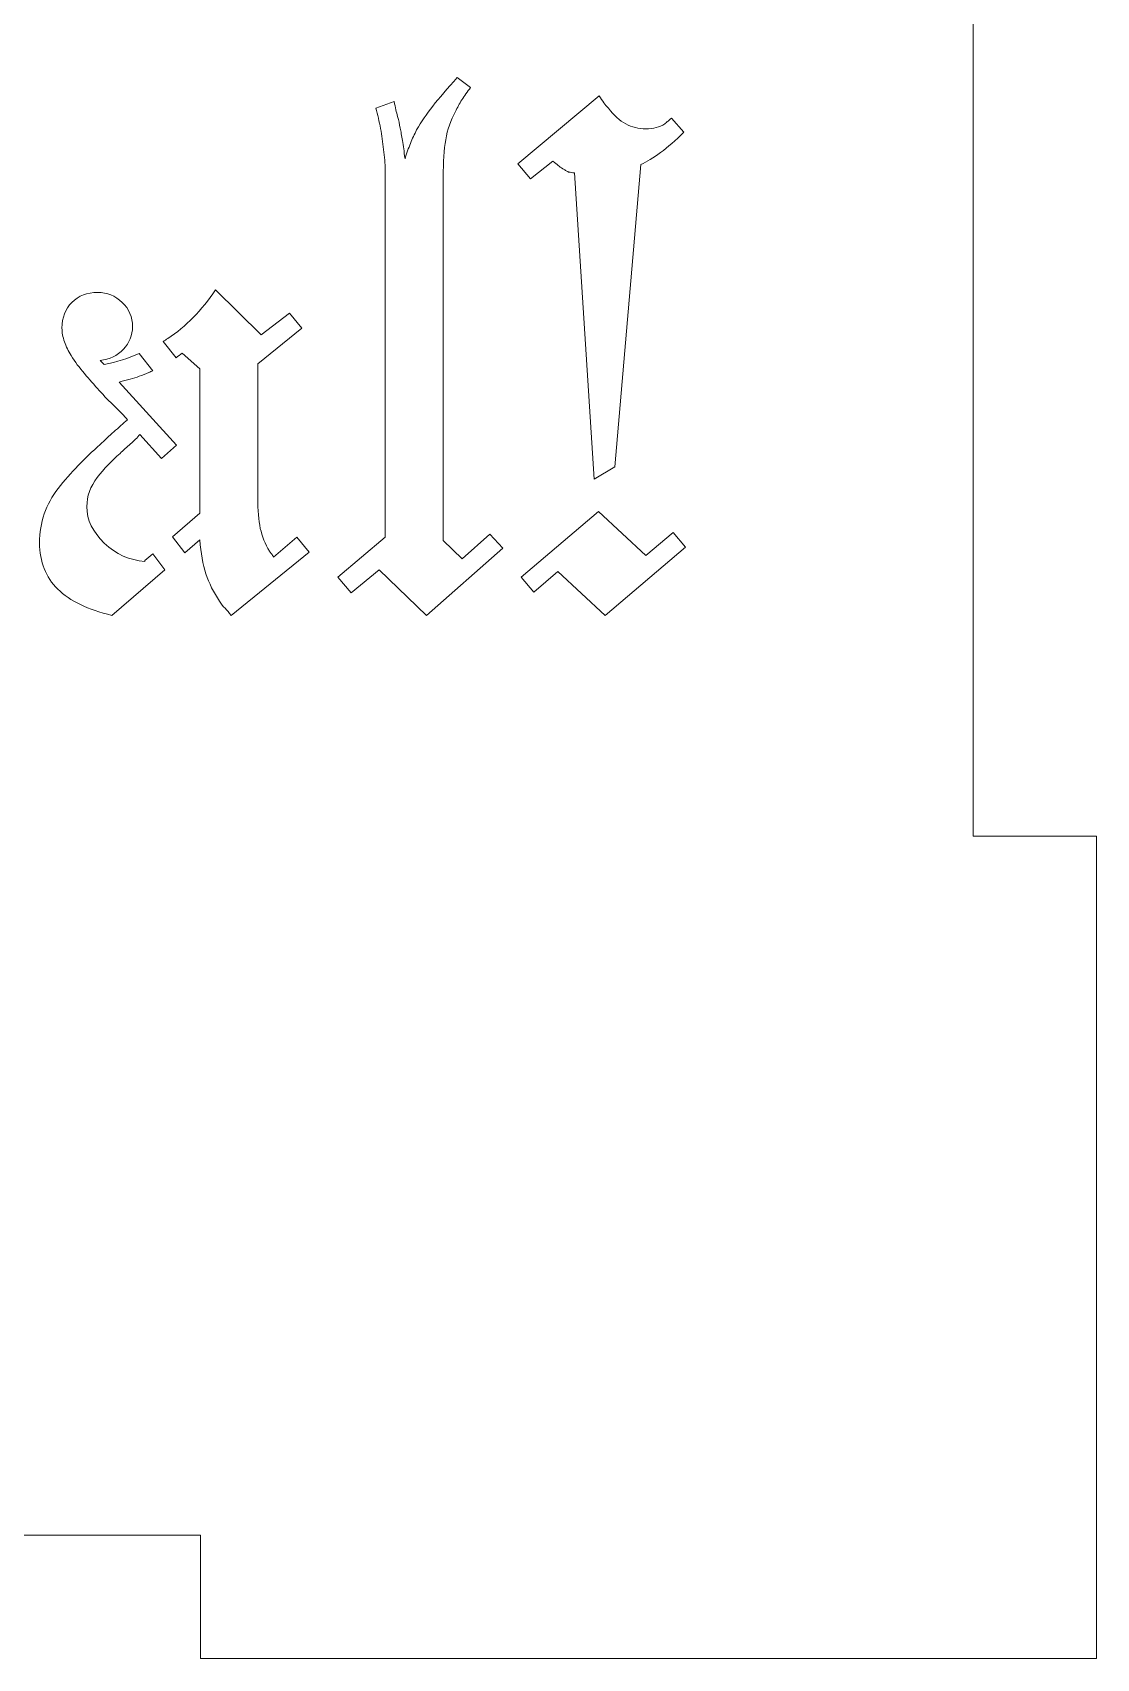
# Model space of a CAD drawing. Header units: millimetres. Extents: x -1990 to 1990, y -412 to 412.
# Drawn here: x -1805.77 to -1779.88, y -253.68 to -214.13 of the extents above; entities that cross this region are included whole.
import ezdxf

# ---------------------------------------------------------------- set-up
doc = ezdxf.new("R2010")
doc.units = ezdxf.units.MM
doc.header["$MEASUREMENT"] = 0
doc.layers.add('Camada 1', color=7, linetype='Continuous')

msp = doc.modelspace()

# ---------------------------------------------------------------- linework, layer by layer
at = {"layer": 'Camada 1', "color": 250, "lineweight": 9}
for points, knots in [([(-1779.8838, -253.6808), (-1779.8838, -253.6808), (-1779.8838, -233.6808), (-1779.8838, -233.6808), (-1779.8838, -233.6808), (-1779.8838, -233.6808), (-1782.8838, -233.6808), (-1782.8838, -233.6808), (-1782.8838, -233.6808), (-1782.8838, -233.6808), (-1782.8838, -213.6808), (-1782.8838, -213.6808), (-1782.8838, -213.6808), (-1782.8838, -213.6808), (-1779.8838, -213.6808), (-1779.8838, -213.6808), (-1779.8838, -213.6808), (-1779.8838, -213.6808), (-1779.8838, -193.6808), (-1779.8838, -193.6808), (-1779.8838, -193.6808), (-1779.8838, -193.6808), (-1876.8838, -193.6808), (-1876.8838, -193.6808), (-1876.8838, -193.6808), (-1876.8838, -193.6808), (-1876.8838, -213.6808), (-1876.8838, -213.6808), (-1876.8838, -213.6808), (-1876.8838, -213.6808), (-1879.8838, -213.6808), (-1879.8838, -213.6808), (-1879.8838, -213.6808), (-1879.8838, -213.6808), (-1879.8838, -233.6808), (-1879.8838, -233.6808), (-1879.8838, -233.6808), (-1879.8838, -233.6808), (-1876.8838, -233.6808), (-1876.8838, -233.6808), (-1876.8838, -233.6808), (-1876.8838, -233.6808), (-1876.8838, -253.6808), (-1876.8838, -253.6808), (-1876.8838, -253.6808), (-1876.8838, -253.6808), (-1858.0838, -253.6808), (-1858.0838, -253.6808), (-1858.0838, -253.6808), (-1858.0838, -253.6808), (-1858.0838, -250.6808), (-1858.0838, -250.6808), (-1858.0838, -250.6808), (-1858.0838, -250.6808), (-1839.2838, -250.6808), (-1839.2838, -250.6808), (-1839.2838, -250.6808), (-1839.2838, -250.6808), (-1839.2838, -253.6808), (-1839.2838, -253.6808), (-1839.2838, -253.6808), (-1839.2838, -253.6808), (-1820.4838, -253.6808), (-1820.4838, -253.6808), (-1820.4838, -253.6808), (-1820.4838, -253.6808), (-1820.4838, -250.6808), (-1820.4838, -250.6808), (-1820.4838, -250.6808), (-1820.4838, -250.6808), (-1801.6838, -250.6808), (-1801.6838, -250.6808), (-1801.6838, -250.6808), (-1801.6838, -250.6808), (-1801.6838, -253.6808), (-1801.6838, -253.6808), (-1801.6838, -253.6808), (-1801.6838, -253.6808), (-1779.8838, -253.6808), (-1779.8838, -253.6808)], [0, 0, 0, 0, 0.047619, 0.047619, 0.047619, 0.047619, 0.0952381, 0.0952381, 0.0952381, 0.0952381, 0.1428571, 0.1428571, 0.1428571, 0.1428571, 0.1904762, 0.1904762, 0.1904762, 0.1904762, 0.2380952, 0.2380952, 0.2380952, 0.2380952, 0.2857143, 0.2857143, 0.2857143, 0.2857143, 0.3333333, 0.3333333, 0.3333333, 0.3333333, 0.3809524, 0.3809524, 0.3809524, 0.3809524, 0.4285714, 0.4285714, 0.4285714, 0.4285714, 0.4761905, 0.4761905, 0.4761905, 0.4761905, 0.5238095, 0.5238095, 0.5238095, 0.5238095, 0.5714286, 0.5714286, 0.5714286, 0.5714286, 0.6190476, 0.6190476, 0.6190476, 0.6190476, 0.6666667, 0.6666667, 0.6666667, 0.6666667, 0.7142857, 0.7142857, 0.7142857, 0.7142857, 0.7619048, 0.7619048, 0.7619048, 0.7619048, 0.8095238, 0.8095238, 0.8095238, 0.8095238, 0.8571429, 0.8571429, 0.8571429, 0.8571429, 0.9047619, 0.9047619, 0.9047619, 0.9047619, 1, 1, 1, 1]), ([(-1798.0222, -227.7602), (-1798.0222, -227.7602), (-1798.3455, -227.3765), (-1798.3455, -227.3765), (-1798.3455, -227.3765), (-1798.3455, -227.3765), (-1797.1943, -226.4071), (-1797.1943, -226.4071), (-1797.1943, -226.4071), (-1797.1943, -226.4071), (-1797.1943, -217.4607), (-1797.1943, -217.4607), (-1797.1943, -217.4607), (-1797.1943, -217.3935), (-1797.1977, -217.3161), (-1797.2043, -217.2285), (-1797.2043, -217.2285), (-1797.2111, -217.1411), (-1797.2213, -217.0569), (-1797.2347, -216.9761), (-1797.2347, -216.9761), (-1797.2481, -216.8011), (-1797.2717, -216.6295), (-1797.3053, -216.4611), (-1797.3053, -216.4611), (-1797.339, -216.2928), (-1797.3761, -216.1279), (-1797.4164, -215.9664), (-1797.4164, -215.9664), (-1797.4164, -215.9664), (-1796.9722, -215.8048), (-1796.9722, -215.8048), (-1796.9722, -215.8048), (-1796.9452, -215.9529), (-1796.9182, -216.0741), (-1796.8914, -216.1683), (-1796.8914, -216.1683), (-1796.8644, -216.2626), (-1796.8443, -216.3567), (-1796.8308, -216.4509), (-1796.8308, -216.4509), (-1796.8173, -216.4914), (-1796.8073, -216.5385), (-1796.8005, -216.5923), (-1796.8005, -216.5923), (-1796.7939, -216.6463), (-1796.7838, -216.7001), (-1796.7702, -216.754), (-1796.7702, -216.754), (-1796.7567, -216.8212), (-1796.7467, -216.8886), (-1796.7399, -216.9559), (-1796.7399, -216.9559), (-1796.7331, -217.0231), (-1796.7231, -217.1039), (-1796.7097, -217.1983), (-1796.7097, -217.1983), (-1796.6693, -217.0635), (-1796.6255, -216.939), (-1796.5784, -216.8246), (-1796.5784, -216.8246), (-1796.5312, -216.7102), (-1796.4808, -216.5991), (-1796.4268, -216.4914), (-1796.4268, -216.4914), (-1796.3192, -216.303), (-1796.1879, -216.111), (-1796.0331, -215.9159), (-1796.0331, -215.9159), (-1795.8782, -215.7207), (-1795.6797, -215.4883), (-1795.4373, -215.2192), (-1795.4373, -215.2192), (-1795.4373, -215.2192), (-1795.1143, -215.4615), (-1795.1143, -215.4615), (-1795.1143, -215.4615), (-1795.1951, -215.5691), (-1795.2656, -215.6702), (-1795.3262, -215.7644), (-1795.3262, -215.7644), (-1795.3868, -215.8586), (-1795.4373, -215.9529), (-1795.4777, -216.0471), (-1795.4777, -216.0471), (-1795.5989, -216.2626), (-1795.6797, -216.4914), (-1795.7201, -216.7338), (-1795.7201, -216.7338), (-1795.7604, -216.9761), (-1795.7806, -217.279), (-1795.7806, -217.6426), (-1795.7806, -217.6426), (-1795.7806, -217.6426), (-1795.7806, -226.4879), (-1795.7806, -226.4879), (-1795.7806, -226.4879), (-1795.7806, -226.4879), (-1795.3162, -226.9322), (-1795.3162, -226.9322), (-1795.3162, -226.9322), (-1795.3162, -226.9322), (-1794.6497, -226.3263), (-1794.6497, -226.3263), (-1794.6497, -226.3263), (-1794.6497, -226.3263), (-1794.3266, -226.6696), (-1794.3266, -226.6696), (-1794.3266, -226.6696), (-1794.3266, -226.6696), (-1796.1845, -228.3054), (-1796.1845, -228.3054), (-1796.1845, -228.3054), (-1796.1845, -228.3054), (-1797.3357, -227.1947), (-1797.3357, -227.1947), (-1797.3357, -227.1947), (-1797.3357, -227.1947), (-1798.0222, -227.7602), (-1798.0222, -227.7602)], [0, 0, 0, 0, 0.0322581, 0.0322581, 0.0322581, 0.0322581, 0.0645161, 0.0645161, 0.0645161, 0.0645161, 0.0967742, 0.0967742, 0.0967742, 0.0967742, 0.1290323, 0.1290323, 0.1290323, 0.1290323, 0.1612903, 0.1612903, 0.1612903, 0.1612903, 0.1935484, 0.1935484, 0.1935484, 0.1935484, 0.2258065, 0.2258065, 0.2258065, 0.2258065, 0.2580645, 0.2580645, 0.2580645, 0.2580645, 0.2903226, 0.2903226, 0.2903226, 0.2903226, 0.3225806, 0.3225806, 0.3225806, 0.3225806, 0.3548387, 0.3548387, 0.3548387, 0.3548387, 0.3870968, 0.3870968, 0.3870968, 0.3870968, 0.4193548, 0.4193548, 0.4193548, 0.4193548, 0.4516129, 0.4516129, 0.4516129, 0.4516129, 0.483871, 0.483871, 0.483871, 0.483871, 0.516129, 0.516129, 0.516129, 0.516129, 0.5483871, 0.5483871, 0.5483871, 0.5483871, 0.5806452, 0.5806452, 0.5806452, 0.5806452, 0.6129032, 0.6129032, 0.6129032, 0.6129032, 0.6451613, 0.6451613, 0.6451613, 0.6451613, 0.6774194, 0.6774194, 0.6774194, 0.6774194, 0.7096774, 0.7096774, 0.7096774, 0.7096774, 0.7419355, 0.7419355, 0.7419355, 0.7419355, 0.7741935, 0.7741935, 0.7741935, 0.7741935, 0.8064516, 0.8064516, 0.8064516, 0.8064516, 0.8387097, 0.8387097, 0.8387097, 0.8387097, 0.8709677, 0.8709677, 0.8709677, 0.8709677, 0.9032258, 0.9032258, 0.9032258, 0.9032258, 0.9354839, 0.9354839, 0.9354839, 0.9354839, 1, 1, 1, 1]), ([(-1792.1052, -224.9934), (-1792.1052, -224.9934), (-1792.5898, -217.5416), (-1792.5898, -217.5416), (-1792.5898, -217.5416), (-1792.6168, -217.5416), (-1792.6404, -217.5382), (-1792.6605, -217.5314), (-1792.6605, -217.5314), (-1792.6807, -217.5247), (-1792.7044, -217.5213), (-1792.7312, -217.5213), (-1792.7312, -217.5213), (-1792.7581, -217.508), (-1792.7817, -217.4944), (-1792.8019, -217.4809), (-1792.8019, -217.4809), (-1792.8221, -217.4676), (-1792.8457, -217.454), (-1792.8725, -217.4405), (-1792.8725, -217.4405), (-1792.9129, -217.4136), (-1792.9501, -217.3868), (-1792.9836, -217.3598), (-1792.9836, -217.3598), (-1793.0172, -217.3329), (-1793.061, -217.2993), (-1793.115, -217.2589), (-1793.115, -217.2589), (-1793.115, -217.2589), (-1793.6602, -217.6829), (-1793.6602, -217.6829), (-1793.6602, -217.6829), (-1793.6602, -217.6829), (-1793.9632, -217.3195), (-1793.9632, -217.3195), (-1793.9632, -217.3195), (-1793.9632, -217.3195), (-1791.984, -215.6634), (-1791.984, -215.6634), (-1791.984, -215.6634), (-1791.9436, -215.7308), (-1791.9066, -215.7879), (-1791.8729, -215.835), (-1791.8729, -215.835), (-1791.8392, -215.8822), (-1791.8023, -215.9259), (-1791.7619, -215.9664), (-1791.7619, -215.9664), (-1791.6272, -216.1414), (-1791.4859, -216.2692), (-1791.3377, -216.35), (-1791.3377, -216.35), (-1791.1897, -216.4308), (-1791.0282, -216.4712), (-1790.8531, -216.4712), (-1790.8531, -216.4712), (-1790.7588, -216.4712), (-1790.6747, -216.4611), (-1790.6007, -216.4409), (-1790.6007, -216.4409), (-1790.5266, -216.4207), (-1790.456, -216.3904), (-1790.3886, -216.35), (-1790.3886, -216.35), (-1790.3616, -216.3232), (-1790.3348, -216.2996), (-1790.3078, -216.2794), (-1790.3078, -216.2794), (-1790.2809, -216.2592), (-1790.2538, -216.2356), (-1790.227, -216.2086), (-1790.227, -216.2086), (-1790.227, -216.2086), (-1789.9241, -216.5519), (-1789.9241, -216.5519), (-1789.9241, -216.5519), (-1790.1261, -216.754), (-1790.3146, -216.9188), (-1790.4895, -217.0467), (-1790.4895, -217.0467), (-1790.6645, -217.1747), (-1790.8262, -217.2723), (-1790.9742, -217.3396), (-1790.9742, -217.3396), (-1790.9742, -217.3396), (-1791.6004, -224.6906), (-1791.6004, -224.6906), (-1791.6004, -224.6906), (-1791.6004, -224.6906), (-1792.1052, -224.9934), (-1792.1052, -224.9934)], [0, 0, 0, 0, 0.0416667, 0.0416667, 0.0416667, 0.0416667, 0.0833333, 0.0833333, 0.0833333, 0.0833333, 0.125, 0.125, 0.125, 0.125, 0.1666667, 0.1666667, 0.1666667, 0.1666667, 0.2083333, 0.2083333, 0.2083333, 0.2083333, 0.25, 0.25, 0.25, 0.25, 0.2916667, 0.2916667, 0.2916667, 0.2916667, 0.3333333, 0.3333333, 0.3333333, 0.3333333, 0.375, 0.375, 0.375, 0.375, 0.4166667, 0.4166667, 0.4166667, 0.4166667, 0.4583333, 0.4583333, 0.4583333, 0.4583333, 0.5, 0.5, 0.5, 0.5, 0.5416667, 0.5416667, 0.5416667, 0.5416667, 0.5833333, 0.5833333, 0.5833333, 0.5833333, 0.625, 0.625, 0.625, 0.625, 0.6666667, 0.6666667, 0.6666667, 0.6666667, 0.7083333, 0.7083333, 0.7083333, 0.7083333, 0.75, 0.75, 0.75, 0.75, 0.7916667, 0.7916667, 0.7916667, 0.7916667, 0.8333333, 0.8333333, 0.8333333, 0.8333333, 0.875, 0.875, 0.875, 0.875, 0.9166667, 0.9166667, 0.9166667, 0.9166667, 1, 1, 1, 1]), ([(-1802.5549, -227.1971), (-1802.5549, -227.1971), (-1803.8459, -228.3054), (-1803.8459, -228.3054), (-1803.8459, -228.3054), (-1804.4249, -228.1708), (-1804.8626, -227.9587), (-1805.1587, -227.666), (-1805.1587, -227.666), (-1805.4549, -227.3765), (-1805.6029, -227.0029), (-1805.6029, -226.5418), (-1805.6029, -226.5418), (-1805.6029, -226.0436), (-1805.4515, -225.6027), (-1805.1486, -225.2157), (-1805.1486, -225.2157), (-1804.8457, -224.8319), (-1804.5057, -224.4786), (-1804.1288, -224.1521), (-1804.1288, -224.1521), (-1804.021, -224.0443), (-1803.9099, -223.94), (-1803.7955, -223.839), (-1803.7955, -223.839), (-1803.681, -223.738), (-1803.57, -223.6405), (-1803.4623, -223.5462), (-1803.4623, -223.5462), (-1803.5431, -223.4519), (-1803.6474, -223.3442), (-1803.7754, -223.2231), (-1803.7754, -223.2231), (-1803.9033, -223.1019), (-1804.0279, -222.9706), (-1804.149, -222.8359), (-1804.149, -222.8359), (-1804.2701, -222.7014), (-1804.3913, -222.5633), (-1804.5125, -222.422), (-1804.5125, -222.422), (-1804.6336, -222.2806), (-1804.7414, -222.1359), (-1804.8356, -221.9877), (-1804.8356, -221.9877), (-1804.9029, -221.8767), (-1804.9568, -221.7656), (-1804.9972, -221.6512), (-1804.9972, -221.6512), (-1805.0376, -221.5368), (-1805.0578, -221.4257), (-1805.0578, -221.318), (-1805.0578, -221.318), (-1805.0578, -221.0622), (-1804.977, -220.8535), (-1804.8154, -220.692), (-1804.8154, -220.692), (-1804.6538, -220.5304), (-1804.4451, -220.4496), (-1804.1894, -220.4496), (-1804.1894, -220.4496), (-1803.9605, -220.4496), (-1803.7619, -220.5304), (-1803.5936, -220.692), (-1803.5936, -220.692), (-1803.4253, -220.8535), (-1803.3411, -221.0487), (-1803.3411, -221.2776), (-1803.3411, -221.2776), (-1803.3411, -221.493), (-1803.4153, -221.6782), (-1803.5632, -221.833), (-1803.5632, -221.833), (-1803.7114, -221.9877), (-1803.8999, -222.0787), (-1804.1288, -222.1056), (-1804.1288, -222.1056), (-1804.1288, -222.1056), (-1804.0279, -222.2066), (-1804.0279, -222.2066), (-1804.0279, -222.2066), (-1803.7248, -222.1377), (-1803.4419, -222.0485), (-1803.1793, -221.9391), (-1803.1793, -221.9391), (-1803.1793, -221.9391), (-1802.8461, -222.3537), (-1802.8461, -222.3537), (-1802.8461, -222.3537), (-1802.8792, -222.3679), (-1802.9128, -222.3828), (-1802.9473, -222.3984), (-1802.9473, -222.3984), (-1803.0214, -222.4321), (-1803.0988, -222.4624), (-1803.1796, -222.4893), (-1803.1796, -222.4893), (-1803.2469, -222.5163), (-1803.3209, -222.5397), (-1803.4017, -222.5599), (-1803.4017, -222.5599), (-1803.4825, -222.5801), (-1803.57, -222.6037), (-1803.6642, -222.6307), (-1803.6642, -222.6307), (-1803.6642, -222.6307), (-1802.2708, -224.1655), (-1802.2708, -224.1655), (-1802.2708, -224.1655), (-1802.2708, -224.1655), (-1802.6344, -224.4886), (-1802.6344, -224.4886), (-1802.6344, -224.4886), (-1802.6344, -224.4886), (-1803.1594, -223.903), (-1803.1594, -223.903), (-1803.1594, -223.903), (-1803.2267, -223.9837), (-1803.3041, -224.0612), (-1803.3917, -224.1351), (-1803.3917, -224.1351), (-1803.4791, -224.2093), (-1803.5632, -224.2867), (-1803.644, -224.3675), (-1803.644, -224.3675), (-1803.8459, -224.5424), (-1804.0311, -224.7377), (-1804.1994, -224.9531), (-1804.1994, -224.9531), (-1804.3677, -225.1685), (-1804.4519, -225.4041), (-1804.4519, -225.6599), (-1804.4519, -225.6599), (-1804.4519, -225.9831), (-1804.3105, -226.2793), (-1804.0279, -226.5485), (-1804.0279, -226.5485), (-1803.745, -226.8178), (-1803.4153, -226.9659), (-1803.0382, -226.9928), (-1803.0382, -226.9928), (-1803.0382, -226.9928), (-1803.0382, -226.9727), (-1803.0382, -226.9727), (-1803.0382, -226.9727), (-1803.0382, -226.9727), (-1802.8494, -226.8096), (-1802.8494, -226.8096), (-1802.8494, -226.8096), (-1802.8494, -226.8096), (-1802.5549, -227.1971), (-1802.5549, -227.1971)], [0, 0, 0, 0, 0.025641, 0.025641, 0.025641, 0.025641, 0.0512821, 0.0512821, 0.0512821, 0.0512821, 0.0769231, 0.0769231, 0.0769231, 0.0769231, 0.1025641, 0.1025641, 0.1025641, 0.1025641, 0.1282051, 0.1282051, 0.1282051, 0.1282051, 0.1538462, 0.1538462, 0.1538462, 0.1538462, 0.1794872, 0.1794872, 0.1794872, 0.1794872, 0.2051282, 0.2051282, 0.2051282, 0.2051282, 0.2307692, 0.2307692, 0.2307692, 0.2307692, 0.2564103, 0.2564103, 0.2564103, 0.2564103, 0.2820513, 0.2820513, 0.2820513, 0.2820513, 0.3076923, 0.3076923, 0.3076923, 0.3076923, 0.3333333, 0.3333333, 0.3333333, 0.3333333, 0.3589744, 0.3589744, 0.3589744, 0.3589744, 0.3846154, 0.3846154, 0.3846154, 0.3846154, 0.4102564, 0.4102564, 0.4102564, 0.4102564, 0.4358974, 0.4358974, 0.4358974, 0.4358974, 0.4615385, 0.4615385, 0.4615385, 0.4615385, 0.4871795, 0.4871795, 0.4871795, 0.4871795, 0.5128205, 0.5128205, 0.5128205, 0.5128205, 0.5384615, 0.5384615, 0.5384615, 0.5384615, 0.5641026, 0.5641026, 0.5641026, 0.5641026, 0.5897436, 0.5897436, 0.5897436, 0.5897436, 0.6153846, 0.6153846, 0.6153846, 0.6153846, 0.6410256, 0.6410256, 0.6410256, 0.6410256, 0.6666667, 0.6666667, 0.6666667, 0.6666667, 0.6923077, 0.6923077, 0.6923077, 0.6923077, 0.7179487, 0.7179487, 0.7179487, 0.7179487, 0.7435897, 0.7435897, 0.7435897, 0.7435897, 0.7692308, 0.7692308, 0.7692308, 0.7692308, 0.7948718, 0.7948718, 0.7948718, 0.7948718, 0.8205128, 0.8205128, 0.8205128, 0.8205128, 0.8461538, 0.8461538, 0.8461538, 0.8461538, 0.8717949, 0.8717949, 0.8717949, 0.8717949, 0.8974359, 0.8974359, 0.8974359, 0.8974359, 0.9230769, 0.9230769, 0.9230769, 0.9230769, 0.9487179, 0.9487179, 0.9487179, 0.9487179, 1, 1, 1, 1]), ([(-1800.938, -228.3054), (-1800.9918, -228.2382), (-1801.0423, -228.1808), (-1801.0893, -228.1338), (-1801.0893, -228.1338), (-1801.1365, -228.0867), (-1801.1803, -228.0294), (-1801.2207, -227.9622), (-1801.2207, -227.9622), (-1801.3688, -227.7468), (-1801.4798, -227.5246), (-1801.554, -227.2957), (-1801.554, -227.2957), (-1801.6279, -227.0668), (-1801.6783, -226.7907), (-1801.7053, -226.4677), (-1801.7053, -226.4677), (-1801.7053, -226.4677), (-1802.0702, -226.781), (-1802.0702, -226.781), (-1802.0702, -226.781), (-1802.0702, -226.781), (-1802.3659, -226.392), (-1802.3659, -226.392), (-1802.3659, -226.392), (-1802.3659, -226.392), (-1801.7053, -225.8215), (-1801.7053, -225.8215), (-1801.7053, -225.8215), (-1801.7053, -225.8215), (-1801.7053, -222.3075), (-1801.7053, -222.3075), (-1801.7053, -222.3075), (-1801.7053, -222.3075), (-1802.1294, -221.9239), (-1802.1294, -221.9239), (-1802.1294, -221.9239), (-1802.1827, -221.9652), (-1802.2334, -222.0034), (-1802.2813, -222.0383), (-1802.2813, -222.0383), (-1802.2813, -222.0383), (-1802.5984, -221.644), (-1802.5984, -221.644), (-1802.5984, -221.644), (-1802.5593, -221.62), (-1802.5209, -221.5955), (-1802.4829, -221.5704), (-1802.4829, -221.5704), (-1802.0454, -221.281), (-1801.6581, -220.8871), (-1801.3216, -220.389), (-1801.3216, -220.389), (-1801.3216, -220.389), (-1800.2109, -221.4795), (-1800.2109, -221.4795), (-1800.2109, -221.4795), (-1800.2109, -221.4795), (-1799.5243, -220.9545), (-1799.5243, -220.9545), (-1799.5243, -220.9545), (-1799.5243, -220.9545), (-1799.2214, -221.318), (-1799.2214, -221.318), (-1799.2214, -221.318), (-1799.2214, -221.318), (-1800.2917, -222.1898), (-1800.2917, -222.1898), (-1800.2917, -222.1898), (-1800.2917, -222.1898), (-1800.2917, -225.4513), (-1800.2917, -225.4513), (-1800.2917, -225.4513), (-1800.2917, -225.7475), (-1800.2715, -225.9932), (-1800.2311, -226.1883), (-1800.2311, -226.1883), (-1800.1907, -226.3835), (-1800.1167, -226.5686), (-1800.009, -226.7471), (-1800.009, -226.7471), (-1799.9955, -226.7605), (-1799.9787, -226.7807), (-1799.9585, -226.8077), (-1799.9585, -226.8077), (-1799.9384, -226.8345), (-1799.9214, -226.8615), (-1799.908, -226.8885), (-1799.908, -226.8885), (-1799.908, -226.8885), (-1799.3426, -226.4005), (-1799.3426, -226.4005), (-1799.3426, -226.4005), (-1799.3426, -226.4005), (-1799.0397, -226.7673), (-1799.0397, -226.7673), (-1799.0397, -226.7673), (-1799.0397, -226.7673), (-1800.938, -228.3054), (-1800.938, -228.3054)], [0, 0, 0, 0, 0.0384615, 0.0384615, 0.0384615, 0.0384615, 0.0769231, 0.0769231, 0.0769231, 0.0769231, 0.1153846, 0.1153846, 0.1153846, 0.1153846, 0.1538462, 0.1538462, 0.1538462, 0.1538462, 0.1923077, 0.1923077, 0.1923077, 0.1923077, 0.2307692, 0.2307692, 0.2307692, 0.2307692, 0.2692308, 0.2692308, 0.2692308, 0.2692308, 0.3076923, 0.3076923, 0.3076923, 0.3076923, 0.3461538, 0.3461538, 0.3461538, 0.3461538, 0.3846154, 0.3846154, 0.3846154, 0.3846154, 0.4230769, 0.4230769, 0.4230769, 0.4230769, 0.4615385, 0.4615385, 0.4615385, 0.4615385, 0.5, 0.5, 0.5, 0.5, 0.5384615, 0.5384615, 0.5384615, 0.5384615, 0.5769231, 0.5769231, 0.5769231, 0.5769231, 0.6153846, 0.6153846, 0.6153846, 0.6153846, 0.6538462, 0.6538462, 0.6538462, 0.6538462, 0.6923077, 0.6923077, 0.6923077, 0.6923077, 0.7307692, 0.7307692, 0.7307692, 0.7307692, 0.7692308, 0.7692308, 0.7692308, 0.7692308, 0.8076923, 0.8076923, 0.8076923, 0.8076923, 0.8461538, 0.8461538, 0.8461538, 0.8461538, 0.8846154, 0.8846154, 0.8846154, 0.8846154, 0.9230769, 0.9230769, 0.9230769, 0.9230769, 1, 1, 1, 1]), ([(-1793.8823, -227.3765), (-1793.8823, -227.3765), (-1792.0042, -225.7811), (-1792.0042, -225.7811), (-1792.0042, -225.7811), (-1792.0042, -225.7811), (-1790.8531, -226.8515), (-1790.8531, -226.8515), (-1790.8531, -226.8515), (-1790.8531, -226.8515), (-1790.1867, -226.286), (-1790.1867, -226.286), (-1790.1867, -226.286), (-1790.1867, -226.286), (-1789.8838, -226.6494), (-1789.8838, -226.6494), (-1789.8838, -226.6494), (-1789.8838, -226.6494), (-1791.8426, -228.3054), (-1791.8426, -228.3054), (-1791.8426, -228.3054), (-1791.8426, -228.3054), (-1792.9936, -227.2352), (-1792.9936, -227.2352), (-1792.9936, -227.2352), (-1792.9936, -227.2352), (-1793.5794, -227.74), (-1793.5794, -227.74), (-1793.5794, -227.74), (-1793.5794, -227.74), (-1793.8823, -227.3765), (-1793.8823, -227.3765)], [0, 0, 0, 0, 0.1111111, 0.1111111, 0.1111111, 0.1111111, 0.2222222, 0.2222222, 0.2222222, 0.2222222, 0.3333333, 0.3333333, 0.3333333, 0.3333333, 0.4444444, 0.4444444, 0.4444444, 0.4444444, 0.5555556, 0.5555556, 0.5555556, 0.5555556, 0.6666667, 0.6666667, 0.6666667, 0.6666667, 0.7777778, 0.7777778, 0.7777778, 0.7777778, 1, 1, 1, 1])]:
    msp.add_open_spline(points, degree=3, knots=knots, dxfattribs=at)

doc.saveas('drawing.dxf')
